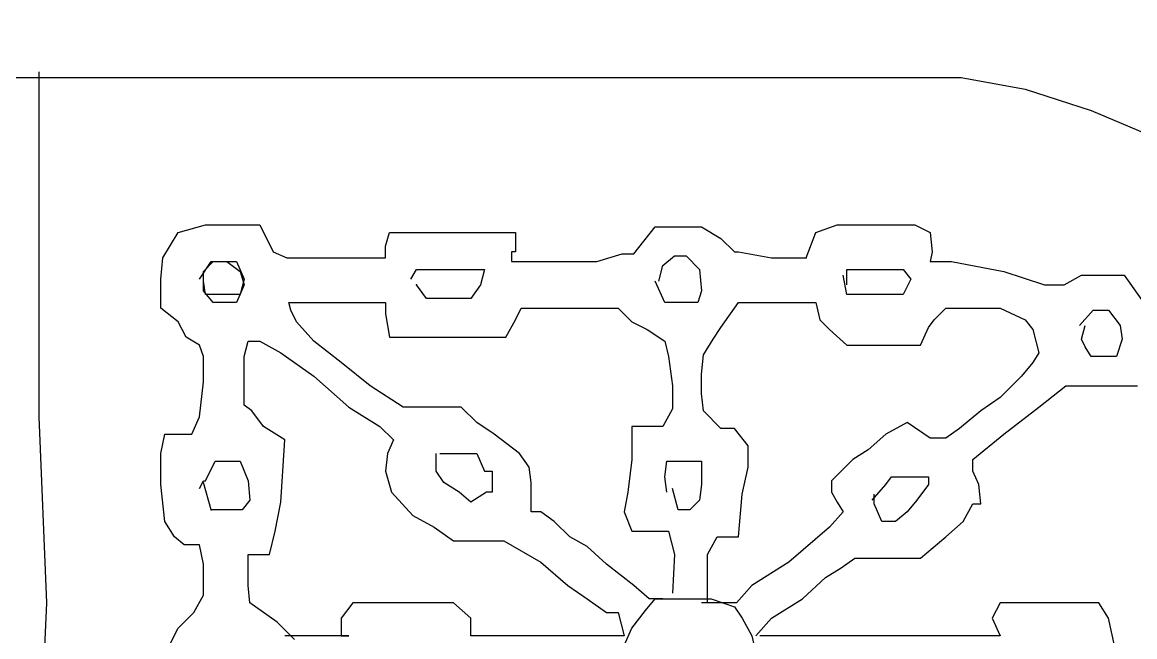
# Model space of a CAD drawing. Extents: x 730354 to 731930, y 4378581 to 4379608.
# Drawn here: x 730392.02 to 730397.76, y 4379445.25 to 4379448.42 of the extents above; entities that cross this region are included whole.
import ezdxf

# ---------------------------------------------------------------- set-up
doc = ezdxf.new("R2010")
doc.units = 0
doc.header["$MEASUREMENT"] = 0
doc.layers.get('0').update_dxf_attribs({"linetype": 'CONTINUOUS'})

msp = doc.modelspace()

# ---------------------------------------------------------------- linework, layer by layer
at = {"color": 7, "linetype": 'CONTINUOUS'}
for p, q in [((730392.1, 4379448.17), (730392.1, 4379447.97)), ((730392.1, 4379448.17), (730392.1, 4379447.97)), ((730391.92, 4379448.14), (730392.12, 4379448.14)), ((730391.92, 4379448.14), (730392.12, 4379448.14)), ((730392.12, 4379448.14), (730392.85, 4379448.14)), ((730392.12, 4379448.14), (730392.85, 4379448.14)), ((730392.85, 4379448.14), (730393.26, 4379448.14)), ((730392.85, 4379448.14), (730393.26, 4379448.14)), ((730393.26, 4379448.14), (730393.82, 4379448.14)), ((730393.26, 4379448.14), (730393.82, 4379448.14)), ((730393.82, 4379448.14), (730394.14, 4379448.14)), ((730393.82, 4379448.14), (730394.14, 4379448.14)), ((730394.14, 4379448.14), (730394.64, 4379448.14)), ((730394.14, 4379448.14), (730394.64, 4379448.14)), ((730394.64, 4379448.14), (730395.2, 4379448.14)), ((730394.64, 4379448.14), (730395.2, 4379448.14)), ((730395.2, 4379448.14), (730395.68, 4379448.14)), ((730395.2, 4379448.14), (730395.68, 4379448.14)), ((730395.68, 4379448.14), (730396.09, 4379448.14)), ((730395.68, 4379448.14), (730396.09, 4379448.14)), ((730396.09, 4379448.14), (730396.5, 4379448.14)), ((730396.09, 4379448.14), (730396.5, 4379448.14)), ((730396.5, 4379448.14), (730396.86, 4379448.14)), ((730396.5, 4379448.14), (730396.86, 4379448.14)), ((730396.86, 4379448.14), (730397.19, 4379448.08)), ((730396.86, 4379448.14), (730397.19, 4379448.08)), ((730397.19, 4379448.08), (730397.53, 4379447.97)), ((730397.19, 4379448.08), (730397.53, 4379447.97)), ((730392.1, 4379447.97), (730392.1, 4379447.32)), ((730392.1, 4379447.97), (730392.1, 4379447.32)), ((730397.53, 4379447.97), (730397.93, 4379447.8)), ((730397.53, 4379447.97), (730397.93, 4379447.8)), ((730392.82, 4379447.34), (730392.96, 4379447.38)), ((730392.82, 4379447.34), (730392.96, 4379447.38)), ((730392.96, 4379447.38), (730393.09, 4379447.38)), ((730392.96, 4379447.38), (730393.09, 4379447.38)), ((730393.09, 4379447.38), (730393.24, 4379447.38)), ((730393.09, 4379447.38), (730393.24, 4379447.38)), ((730393.24, 4379447.38), (730393.31, 4379447.24)), ((730393.24, 4379447.38), (730393.31, 4379447.24)), ((730395.17, 4379447.23), (730395.28, 4379447.37)), ((730395.17, 4379447.23), (730395.28, 4379447.37)), ((730395.28, 4379447.37), (730395.4, 4379447.37)), ((730395.28, 4379447.37), (730395.4, 4379447.37)), ((730395.4, 4379447.37), (730395.52, 4379447.37)), ((730395.4, 4379447.37), (730395.52, 4379447.37)), ((730395.52, 4379447.37), (730395.62, 4379447.31)), ((730395.52, 4379447.37), (730395.62, 4379447.31)), ((730396.11, 4379447.34), (730396.22, 4379447.38)), ((730396.11, 4379447.34), (730396.22, 4379447.38)), ((730396.22, 4379447.38), (730396.35, 4379447.38)), ((730396.22, 4379447.38), (730396.35, 4379447.38)), ((730396.35, 4379447.38), (730396.5, 4379447.38)), ((730396.35, 4379447.38), (730396.5, 4379447.38)), ((730396.5, 4379447.38), (730396.62, 4379447.38)), ((730396.5, 4379447.38), (730396.62, 4379447.38)), ((730396.62, 4379447.38), (730396.7, 4379447.34)), ((730396.62, 4379447.38), (730396.7, 4379447.34)), ((730392.1, 4379447.32), (730392.1, 4379446.39)), ((730392.1, 4379447.32), (730392.1, 4379446.39)), ((730392.74, 4379447.21), (730392.82, 4379447.34)), ((730392.74, 4379447.21), (730392.82, 4379447.34)), ((730393.89, 4379447.27), (730393.91, 4379447.34)), ((730393.89, 4379447.27), (730393.91, 4379447.34)), ((730393.91, 4379447.34), (730393.98, 4379447.34)), ((730393.91, 4379447.34), (730393.98, 4379447.34)), ((730393.98, 4379447.34), (730394.14, 4379447.34)), ((730393.98, 4379447.34), (730394.14, 4379447.34)), ((730394.14, 4379447.34), (730394.27, 4379447.34)), ((730394.14, 4379447.34), (730394.27, 4379447.34)), ((730394.27, 4379447.34), (730394.4, 4379447.34)), ((730394.27, 4379447.34), (730394.4, 4379447.34)), ((730394.4, 4379447.34), (730394.5, 4379447.34)), ((730394.4, 4379447.34), (730394.5, 4379447.34)), ((730394.5, 4379447.34), (730394.56, 4379447.34)), ((730394.5, 4379447.34), (730394.56, 4379447.34)), ((730394.56, 4379447.34), (730394.56, 4379447.24)), ((730394.56, 4379447.34), (730394.56, 4379447.24)), ((730395.62, 4379447.31), (730395.69, 4379447.24)), ((730395.62, 4379447.31), (730395.69, 4379447.24)), ((730396.06, 4379447.21), (730396.11, 4379447.34)), ((730396.06, 4379447.21), (730396.11, 4379447.34)), ((730396.7, 4379447.34), (730396.71, 4379447.24)), ((730396.7, 4379447.34), (730396.71, 4379447.24)), ((730393.31, 4379447.24), (730393.38, 4379447.21)), ((730393.31, 4379447.24), (730393.38, 4379447.21)), ((730393.89, 4379447.21), (730393.89, 4379447.27)), ((730393.89, 4379447.21), (730393.89, 4379447.27)), ((730394.56, 4379447.24), (730394.54, 4379447.24)), ((730394.54, 4379447.24), (730394.54, 4379447.19)), ((730394.56, 4379447.24), (730394.54, 4379447.24)), ((730394.54, 4379447.24), (730394.54, 4379447.19)), ((730394.98, 4379447.19), (730395.11, 4379447.23)), ((730394.98, 4379447.19), (730395.11, 4379447.23)), ((730395.11, 4379447.23), (730395.17, 4379447.23)), ((730395.11, 4379447.23), (730395.17, 4379447.23)), ((730395.69, 4379447.24), (730395.71, 4379447.24)), ((730395.69, 4379447.24), (730395.71, 4379447.24)), ((730395.71, 4379447.24), (730395.88, 4379447.21)), ((730395.71, 4379447.24), (730395.88, 4379447.21)), ((730396.71, 4379447.24), (730396.7, 4379447.19)), ((730396.71, 4379447.24), (730396.7, 4379447.19)), ((730392.73, 4379447.1), (730392.74, 4379447.21)), ((730392.73, 4379447.1), (730392.74, 4379447.21)), ((730392.93, 4379447.1), (730392.99, 4379447.19)), ((730392.93, 4379447.1), (730392.99, 4379447.19)), ((730392.95, 4379447.14), (730393, 4379447.19)), ((730392.95, 4379447.14), (730393, 4379447.19)), ((730392.99, 4379447.19), (730393.04, 4379447.19)), ((730392.99, 4379447.19), (730393.04, 4379447.19)), ((730393, 4379447.19), (730393.07, 4379447.19)), ((730393, 4379447.19), (730393.07, 4379447.19)), ((730393.04, 4379447.19), (730393.12, 4379447.19)), ((730393.04, 4379447.19), (730393.12, 4379447.19)), ((730393.07, 4379447.19), (730393.14, 4379447.14)), ((730393.07, 4379447.19), (730393.14, 4379447.14)), ((730393.12, 4379447.19), (730393.16, 4379447.1)), ((730393.12, 4379447.19), (730393.16, 4379447.1)), ((730393.38, 4379447.21), (730393.5, 4379447.21)), ((730393.38, 4379447.21), (730393.5, 4379447.21)), ((730393.5, 4379447.21), (730393.64, 4379447.21)), ((730393.5, 4379447.21), (730393.64, 4379447.21)), ((730393.64, 4379447.21), (730393.8, 4379447.21)), ((730393.64, 4379447.21), (730393.8, 4379447.21)), ((730393.8, 4379447.21), (730393.89, 4379447.21)), ((730393.8, 4379447.21), (730393.89, 4379447.21)), ((730394.54, 4379447.19), (730394.69, 4379447.19)), ((730394.54, 4379447.19), (730394.69, 4379447.19)), ((730394.69, 4379447.19), (730394.87, 4379447.19)), ((730394.69, 4379447.19), (730394.87, 4379447.19)), ((730394.87, 4379447.19), (730394.98, 4379447.19)), ((730394.87, 4379447.19), (730394.98, 4379447.19)), ((730395.3, 4379447.09), (730395.32, 4379447.17)), ((730395.3, 4379447.09), (730395.32, 4379447.17)), ((730395.32, 4379447.17), (730395.38, 4379447.22)), ((730395.32, 4379447.17), (730395.38, 4379447.22)), ((730395.38, 4379447.22), (730395.44, 4379447.22)), ((730395.38, 4379447.22), (730395.44, 4379447.22)), ((730395.44, 4379447.22), (730395.51, 4379447.15)), ((730395.44, 4379447.22), (730395.51, 4379447.15)), ((730395.88, 4379447.21), (730395.98, 4379447.21)), ((730395.88, 4379447.21), (730395.98, 4379447.21)), ((730395.98, 4379447.21), (730396.06, 4379447.21)), ((730395.98, 4379447.21), (730396.06, 4379447.21)), ((730396.7, 4379447.19), (730396.81, 4379447.19)), ((730396.7, 4379447.19), (730396.81, 4379447.19)), ((730396.81, 4379447.19), (730397.08, 4379447.14)), ((730396.81, 4379447.19), (730397.08, 4379447.14)), ((730392.95, 4379447.04), (730392.95, 4379447.14)), ((730392.95, 4379447.09), (730392.95, 4379447.14)), ((730392.95, 4379447.04), (730392.95, 4379447.14)), ((730392.95, 4379447.09), (730392.95, 4379447.14)), ((730393.14, 4379447.14), (730393.16, 4379447.07)), ((730393.14, 4379447.14), (730393.16, 4379447.07)), ((730394.02, 4379447.1), (730394.05, 4379447.15)), ((730394.02, 4379447.1), (730394.05, 4379447.15)), ((730394.05, 4379447.15), (730394.11, 4379447.15)), ((730394.05, 4379447.15), (730394.11, 4379447.15)), ((730394.11, 4379447.15), (730394.21, 4379447.15)), ((730394.11, 4379447.15), (730394.21, 4379447.15)), ((730394.21, 4379447.15), (730394.34, 4379447.15)), ((730394.21, 4379447.15), (730394.34, 4379447.15)), ((730394.34, 4379447.15), (730394.4, 4379447.15)), ((730394.34, 4379447.15), (730394.4, 4379447.15)), ((730394.4, 4379447.15), (730394.38, 4379447.07)), ((730394.4, 4379447.15), (730394.38, 4379447.07)), ((730395.51, 4379447.15), (730395.52, 4379447.04)), ((730395.51, 4379447.15), (730395.52, 4379447.04)), ((730396.27, 4379447.02), (730396.25, 4379447.12)), ((730396.27, 4379447.02), (730396.25, 4379447.12)), ((730396.27, 4379447.07), (730396.27, 4379447.15)), ((730396.27, 4379447.15), (730396.3, 4379447.15)), ((730396.27, 4379447.07), (730396.27, 4379447.15)), ((730396.27, 4379447.15), (730396.3, 4379447.15)), ((730396.3, 4379447.15), (730396.41, 4379447.15)), ((730396.3, 4379447.15), (730396.41, 4379447.15)), ((730396.41, 4379447.15), (730396.5, 4379447.15)), ((730396.41, 4379447.15), (730396.5, 4379447.15)), ((730396.5, 4379447.15), (730396.56, 4379447.15)), ((730396.5, 4379447.15), (730396.56, 4379447.15)), ((730396.56, 4379447.15), (730396.6, 4379447.1)), ((730396.56, 4379447.15), (730396.6, 4379447.1)), ((730397.08, 4379447.14), (730397.29, 4379447.07)), ((730397.08, 4379447.14), (730397.29, 4379447.07)), ((730397.39, 4379447.07), (730397.48, 4379447.12)), ((730397.39, 4379447.07), (730397.48, 4379447.12)), ((730397.48, 4379447.12), (730397.59, 4379447.12)), ((730397.48, 4379447.12), (730397.59, 4379447.12)), ((730397.59, 4379447.12), (730397.7, 4379447.12)), ((730397.59, 4379447.12), (730397.7, 4379447.12)), ((730397.7, 4379447.12), (730397.82, 4379446.95)), ((730397.7, 4379447.12), (730397.82, 4379446.95)), ((730392.73, 4379446.95), (730392.73, 4379447.1)), ((730392.73, 4379446.95), (730392.73, 4379447.1)), ((730392.96, 4379447.02), (730392.95, 4379447.09)), ((730392.96, 4379447.02), (730392.95, 4379447.09)), ((730393.16, 4379447.07), (730393.12, 4379446.98)), ((730393.16, 4379447.07), (730393.12, 4379446.98)), ((730393.16, 4379447.1), (730393.14, 4379447.02)), ((730393.16, 4379447.1), (730393.14, 4379447.02)), ((730394.1, 4379447), (730394.05, 4379447.07)), ((730394.1, 4379447), (730394.05, 4379447.07)), ((730394.38, 4379447.07), (730394.33, 4379447)), ((730394.38, 4379447.07), (730394.33, 4379447)), ((730395.33, 4379446.98), (730395.28, 4379447.09)), ((730395.33, 4379446.98), (730395.28, 4379447.09)), ((730396.6, 4379447.1), (730396.56, 4379447.02)), ((730396.6, 4379447.1), (730396.56, 4379447.02)), ((730397.29, 4379447.07), (730397.39, 4379447.07)), ((730397.29, 4379447.07), (730397.39, 4379447.07)), ((730393, 4379446.98), (730392.95, 4379447.04)), ((730393, 4379446.98), (730392.95, 4379447.04)), ((730393, 4379447.02), (730392.96, 4379447.02)), ((730393, 4379447.02), (730392.96, 4379447.02)), ((730393.04, 4379447.02), (730393, 4379447.02)), ((730393.04, 4379447.02), (730393, 4379447.02)), ((730393.1, 4379447.02), (730393.04, 4379447.02)), ((730393.1, 4379447.02), (730393.04, 4379447.02)), ((730393.14, 4379447.02), (730393.1, 4379447.02)), ((730393.14, 4379447.02), (730393.1, 4379447.02)), ((730394.13, 4379447), (730394.1, 4379447)), ((730394.13, 4379447), (730394.1, 4379447)), ((730394.23, 4379447), (730394.13, 4379447)), ((730394.23, 4379447), (730394.13, 4379447)), ((730394.33, 4379447), (730394.23, 4379447)), ((730394.33, 4379447), (730394.23, 4379447)), ((730395.52, 4379447.04), (730395.5, 4379446.98)), ((730395.52, 4379447.04), (730395.5, 4379446.98)), ((730396.34, 4379447.02), (730396.27, 4379447.02)), ((730396.34, 4379447.02), (730396.27, 4379447.02)), ((730396.47, 4379447.02), (730396.34, 4379447.02)), ((730396.47, 4379447.02), (730396.34, 4379447.02)), ((730396.56, 4379447.02), (730396.47, 4379447.02)), ((730396.56, 4379447.02), (730396.47, 4379447.02)), ((730392.82, 4379446.88), (730392.73, 4379446.95)), ((730392.82, 4379446.88), (730392.73, 4379446.95)), ((730393.05, 4379446.98), (730393, 4379446.98)), ((730393.05, 4379446.98), (730393, 4379446.98)), ((730393.12, 4379446.98), (730393.05, 4379446.98)), ((730393.12, 4379446.98), (730393.05, 4379446.98)), ((730393.4, 4379446.94), (730393.39, 4379446.98)), ((730393.39, 4379446.98), (730393.54, 4379446.98)), ((730393.4, 4379446.94), (730393.39, 4379446.98)), ((730393.39, 4379446.98), (730393.54, 4379446.98)), ((730393.43, 4379446.88), (730393.4, 4379446.94)), ((730393.43, 4379446.88), (730393.4, 4379446.94)), ((730393.54, 4379446.98), (730393.72, 4379446.98)), ((730393.54, 4379446.98), (730393.72, 4379446.98)), ((730393.72, 4379446.98), (730393.84, 4379446.98)), ((730393.72, 4379446.98), (730393.84, 4379446.98)), ((730393.84, 4379446.98), (730393.89, 4379446.98)), ((730393.84, 4379446.98), (730393.89, 4379446.98)), ((730393.89, 4379446.98), (730393.89, 4379446.92)), ((730393.89, 4379446.98), (730393.89, 4379446.92)), ((730394.56, 4379446.89), (730394.59, 4379446.95)), ((730394.56, 4379446.89), (730394.59, 4379446.95)), ((730394.59, 4379446.95), (730394.72, 4379446.95)), ((730394.59, 4379446.95), (730394.72, 4379446.95)), ((730394.72, 4379446.95), (730394.88, 4379446.95)), ((730394.72, 4379446.95), (730394.88, 4379446.95)), ((730394.88, 4379446.95), (730395, 4379446.95)), ((730394.88, 4379446.95), (730395, 4379446.95)), ((730395, 4379446.95), (730395.09, 4379446.95)), ((730395, 4379446.95), (730395.09, 4379446.95)), ((730395.09, 4379446.95), (730395.16, 4379446.88)), ((730395.09, 4379446.95), (730395.16, 4379446.88)), ((730395.35, 4379446.98), (730395.33, 4379446.98)), ((730395.35, 4379446.98), (730395.33, 4379446.98)), ((730395.43, 4379446.98), (730395.35, 4379446.98)), ((730395.43, 4379446.98), (730395.35, 4379446.98)), ((730395.5, 4379446.98), (730395.43, 4379446.98)), ((730395.5, 4379446.98), (730395.43, 4379446.98)), ((730395.62, 4379446.85), (730395.71, 4379446.98)), ((730395.62, 4379446.85), (730395.71, 4379446.98)), ((730395.71, 4379446.98), (730395.79, 4379446.98)), ((730395.71, 4379446.98), (730395.79, 4379446.98)), ((730395.79, 4379446.98), (730395.93, 4379446.98)), ((730395.79, 4379446.98), (730395.93, 4379446.98)), ((730395.93, 4379446.98), (730396.01, 4379446.98)), ((730395.93, 4379446.98), (730396.01, 4379446.98)), ((730396.01, 4379446.98), (730396.08, 4379446.98)), ((730396.01, 4379446.98), (730396.08, 4379446.98)), ((730396.08, 4379446.98), (730396.11, 4379446.98)), ((730396.08, 4379446.98), (730396.11, 4379446.98)), ((730396.11, 4379446.98), (730396.13, 4379446.89)), ((730396.11, 4379446.98), (730396.13, 4379446.89)), ((730396.72, 4379446.89), (730396.78, 4379446.95)), ((730396.72, 4379446.89), (730396.78, 4379446.95)), ((730396.78, 4379446.95), (730396.9, 4379446.95)), ((730396.78, 4379446.95), (730396.9, 4379446.95)), ((730396.9, 4379446.95), (730397.06, 4379446.95)), ((730396.9, 4379446.95), (730397.06, 4379446.95)), ((730397.06, 4379446.95), (730397.19, 4379446.89)), ((730397.06, 4379446.95), (730397.19, 4379446.89)), ((730397.47, 4379446.86), (730397.54, 4379446.94)), ((730397.47, 4379446.86), (730397.54, 4379446.94)), ((730397.54, 4379446.94), (730397.62, 4379446.94)), ((730397.54, 4379446.94), (730397.62, 4379446.94)), ((730397.62, 4379446.94), (730397.68, 4379446.86)), ((730397.62, 4379446.94), (730397.68, 4379446.86)), ((730393.89, 4379446.92), (730393.91, 4379446.8)), ((730393.89, 4379446.92), (730393.91, 4379446.8)), ((730394.51, 4379446.8), (730394.56, 4379446.89)), ((730394.51, 4379446.8), (730394.56, 4379446.89)), ((730396.13, 4379446.89), (730396.18, 4379446.84)), ((730396.13, 4379446.89), (730396.18, 4379446.84)), ((730396.69, 4379446.85), (730396.72, 4379446.89)), ((730396.69, 4379446.85), (730396.72, 4379446.89)), ((730397.19, 4379446.89), (730397.23, 4379446.84)), ((730397.19, 4379446.89), (730397.23, 4379446.84)), ((730392.86, 4379446.8), (730392.82, 4379446.88)), ((730392.86, 4379446.8), (730392.82, 4379446.88)), ((730393.52, 4379446.78), (730393.43, 4379446.88)), ((730393.52, 4379446.78), (730393.43, 4379446.88)), ((730395.16, 4379446.88), (730395.24, 4379446.84)), ((730395.16, 4379446.88), (730395.24, 4379446.84)), ((730395.24, 4379446.84), (730395.33, 4379446.78)), ((730395.24, 4379446.84), (730395.33, 4379446.78)), ((730395.58, 4379446.79), (730395.62, 4379446.85)), ((730395.58, 4379446.79), (730395.62, 4379446.85)), ((730396.18, 4379446.84), (730396.27, 4379446.76)), ((730396.18, 4379446.84), (730396.27, 4379446.76)), ((730396.65, 4379446.76), (730396.69, 4379446.85)), ((730396.65, 4379446.76), (730396.69, 4379446.85)), ((730397.23, 4379446.84), (730397.26, 4379446.72)), ((730397.23, 4379446.84), (730397.26, 4379446.72)), ((730397.48, 4379446.79), (730397.5, 4379446.86)), ((730397.48, 4379446.79), (730397.5, 4379446.86)), ((730397.68, 4379446.86), (730397.69, 4379446.79)), ((730397.68, 4379446.86), (730397.69, 4379446.79)), ((730392.93, 4379446.76), (730392.86, 4379446.8)), ((730392.93, 4379446.76), (730392.86, 4379446.8)), ((730393.16, 4379446.7), (730393.18, 4379446.78)), ((730393.16, 4379446.7), (730393.18, 4379446.78)), ((730393.18, 4379446.78), (730393.24, 4379446.78)), ((730393.18, 4379446.78), (730393.24, 4379446.78)), ((730393.24, 4379446.78), (730393.35, 4379446.72)), ((730393.24, 4379446.78), (730393.35, 4379446.72)), ((730393.66, 4379446.67), (730393.52, 4379446.78)), ((730393.66, 4379446.67), (730393.52, 4379446.78)), ((730393.91, 4379446.8), (730394, 4379446.8)), ((730393.91, 4379446.8), (730394, 4379446.8)), ((730394, 4379446.8), (730394.21, 4379446.8)), ((730394, 4379446.8), (730394.21, 4379446.8)), ((730394.21, 4379446.8), (730394.31, 4379446.8)), ((730394.21, 4379446.8), (730394.31, 4379446.8)), ((730394.31, 4379446.8), (730394.44, 4379446.8)), ((730394.31, 4379446.8), (730394.44, 4379446.8)), ((730394.44, 4379446.8), (730394.51, 4379446.8)), ((730394.44, 4379446.8), (730394.51, 4379446.8)), ((730395.33, 4379446.78), (730395.35, 4379446.7)), ((730395.33, 4379446.78), (730395.35, 4379446.7)), ((730395.53, 4379446.71), (730395.58, 4379446.79)), ((730395.53, 4379446.71), (730395.58, 4379446.79)), ((730397.5, 4379446.75), (730397.48, 4379446.79)), ((730397.5, 4379446.75), (730397.48, 4379446.79)), ((730397.69, 4379446.79), (730397.66, 4379446.7)), ((730397.69, 4379446.79), (730397.66, 4379446.7)), ((730392.95, 4379446.7), (730392.93, 4379446.76)), ((730392.95, 4379446.7), (730392.93, 4379446.76)), ((730393.35, 4379446.72), (730393.52, 4379446.6)), ((730393.35, 4379446.72), (730393.52, 4379446.6)), ((730395.52, 4379446.61), (730395.53, 4379446.71)), ((730395.52, 4379446.61), (730395.53, 4379446.71)), ((730396.27, 4379446.76), (730396.37, 4379446.76)), ((730396.27, 4379446.76), (730396.37, 4379446.76)), ((730396.37, 4379446.76), (730396.45, 4379446.76)), ((730396.37, 4379446.76), (730396.45, 4379446.76)), ((730396.45, 4379446.76), (730396.55, 4379446.76)), ((730396.45, 4379446.76), (730396.55, 4379446.76)), ((730396.55, 4379446.76), (730396.65, 4379446.76)), ((730396.55, 4379446.76), (730396.65, 4379446.76)), ((730397.26, 4379446.72), (730397.23, 4379446.67)), ((730397.26, 4379446.72), (730397.23, 4379446.67)), ((730397.53, 4379446.7), (730397.5, 4379446.75)), ((730397.53, 4379446.7), (730397.5, 4379446.75)), ((730392.95, 4379446.57), (730392.95, 4379446.7)), ((730392.95, 4379446.57), (730392.95, 4379446.7)), ((730393.16, 4379446.57), (730393.16, 4379446.7)), ((730393.16, 4379446.57), (730393.16, 4379446.7)), ((730393.81, 4379446.55), (730393.66, 4379446.67)), ((730393.81, 4379446.55), (730393.66, 4379446.67)), ((730395.35, 4379446.7), (730395.37, 4379446.55)), ((730395.35, 4379446.7), (730395.37, 4379446.55)), ((730397.23, 4379446.67), (730397.17, 4379446.6)), ((730397.23, 4379446.67), (730397.17, 4379446.6)), ((730397.59, 4379446.7), (730397.53, 4379446.7)), ((730397.59, 4379446.7), (730397.53, 4379446.7)), ((730397.66, 4379446.7), (730397.59, 4379446.7)), ((730397.66, 4379446.7), (730397.59, 4379446.7)), ((730393.52, 4379446.6), (730393.7, 4379446.44)), ((730393.52, 4379446.6), (730393.7, 4379446.44)), ((730395.52, 4379446.51), (730395.52, 4379446.61)), ((730395.52, 4379446.51), (730395.52, 4379446.61)), ((730397.17, 4379446.6), (730397.06, 4379446.49)), ((730397.17, 4379446.6), (730397.06, 4379446.49)), ((730392.93, 4379446.39), (730392.95, 4379446.57)), ((730392.93, 4379446.39), (730392.95, 4379446.57)), ((730393.16, 4379446.45), (730393.16, 4379446.57)), ((730393.16, 4379446.45), (730393.16, 4379446.57)), ((730393.98, 4379446.44), (730393.81, 4379446.55)), ((730393.98, 4379446.44), (730393.81, 4379446.55)), ((730395.37, 4379446.55), (730395.37, 4379446.43)), ((730395.37, 4379446.55), (730395.37, 4379446.43)), ((730397.26, 4379446.44), (730397.4, 4379446.55)), ((730397.26, 4379446.44), (730397.4, 4379446.55)), ((730397.4, 4379446.55), (730397.5, 4379446.55)), ((730397.4, 4379446.55), (730397.5, 4379446.55)), ((730397.5, 4379446.55), (730397.59, 4379446.55)), ((730397.5, 4379446.55), (730397.59, 4379446.55)), ((730397.59, 4379446.55), (730397.68, 4379446.55)), ((730397.59, 4379446.55), (730397.68, 4379446.55)), ((730397.68, 4379446.55), (730397.77, 4379446.55)), ((730397.68, 4379446.55), (730397.77, 4379446.55)), ((730395.53, 4379446.42), (730395.52, 4379446.51)), ((730395.53, 4379446.42), (730395.52, 4379446.51)), ((730397.06, 4379446.49), (730396.96, 4379446.42)), ((730397.06, 4379446.49), (730396.96, 4379446.42)), ((730393.2, 4379446.42), (730393.16, 4379446.45)), ((730393.2, 4379446.42), (730393.16, 4379446.45)), ((730393.7, 4379446.44), (730393.86, 4379446.34)), ((730393.7, 4379446.44), (730393.86, 4379446.34)), ((730394.05, 4379446.44), (730393.98, 4379446.44)), ((730394.05, 4379446.44), (730393.98, 4379446.44)), ((730394.11, 4379446.44), (730394.05, 4379446.44)), ((730394.11, 4379446.44), (730394.05, 4379446.44)), ((730394.2, 4379446.44), (730394.11, 4379446.44)), ((730394.2, 4379446.44), (730394.11, 4379446.44)), ((730394.28, 4379446.44), (730394.2, 4379446.44)), ((730394.28, 4379446.44), (730394.2, 4379446.44)), ((730394.36, 4379446.36), (730394.28, 4379446.44)), ((730394.36, 4379446.36), (730394.28, 4379446.44)), ((730395.37, 4379446.43), (730395.32, 4379446.34)), ((730395.37, 4379446.43), (730395.32, 4379446.34)), ((730397.08, 4379446.3), (730397.26, 4379446.44)), ((730397.08, 4379446.3), (730397.26, 4379446.44)), ((730392.1, 4379446.39), (730392.14, 4379445.43)), ((730392.1, 4379446.39), (730392.14, 4379445.43)), ((730392.89, 4379446.3), (730392.93, 4379446.39)), ((730392.89, 4379446.3), (730392.93, 4379446.39)), ((730393.26, 4379446.34), (730393.2, 4379446.42)), ((730393.26, 4379446.34), (730393.2, 4379446.42)), ((730395.62, 4379446.33), (730395.53, 4379446.42)), ((730395.62, 4379446.33), (730395.53, 4379446.42)), ((730396.96, 4379446.42), (730396.85, 4379446.33)), ((730396.96, 4379446.42), (730396.85, 4379446.33)), ((730393.37, 4379446.27), (730393.26, 4379446.34)), ((730393.37, 4379446.27), (730393.26, 4379446.34)), ((730393.86, 4379446.34), (730393.93, 4379446.27)), ((730393.86, 4379446.34), (730393.93, 4379446.27)), ((730394.45, 4379446.3), (730394.36, 4379446.36)), ((730394.45, 4379446.3), (730394.36, 4379446.36)), ((730395.24, 4379446.34), (730395.16, 4379446.34)), ((730395.16, 4379446.34), (730395.16, 4379446.17)), ((730395.24, 4379446.34), (730395.16, 4379446.34)), ((730395.16, 4379446.34), (730395.16, 4379446.17)), ((730395.32, 4379446.34), (730395.24, 4379446.34)), ((730395.32, 4379446.34), (730395.24, 4379446.34)), ((730395.69, 4379446.33), (730395.62, 4379446.33)), ((730395.69, 4379446.33), (730395.62, 4379446.33)), ((730395.76, 4379446.24), (730395.69, 4379446.33)), ((730395.76, 4379446.24), (730395.69, 4379446.33)), ((730396.58, 4379446.36), (730396.47, 4379446.3)), ((730396.58, 4379446.36), (730396.47, 4379446.3)), ((730396.7, 4379446.28), (730396.58, 4379446.36)), ((730396.7, 4379446.28), (730396.58, 4379446.36)), ((730396.85, 4379446.33), (730396.78, 4379446.28)), ((730396.85, 4379446.33), (730396.78, 4379446.28)), ((730392.73, 4379446.2), (730392.75, 4379446.3)), ((730392.73, 4379446.2), (730392.75, 4379446.3)), ((730392.75, 4379446.3), (730392.82, 4379446.3)), ((730392.75, 4379446.3), (730392.82, 4379446.3)), ((730392.82, 4379446.3), (730392.89, 4379446.3)), ((730392.82, 4379446.3), (730392.89, 4379446.3)), ((730393.36, 4379446.11), (730393.37, 4379446.27)), ((730393.36, 4379446.11), (730393.37, 4379446.27)), ((730393.93, 4379446.27), (730393.9, 4379446.2)), ((730393.93, 4379446.27), (730393.9, 4379446.2)), ((730394.58, 4379446.2), (730394.45, 4379446.3)), ((730394.58, 4379446.2), (730394.45, 4379446.3)), ((730396.47, 4379446.3), (730396.38, 4379446.22)), ((730396.47, 4379446.3), (730396.38, 4379446.22)), ((730396.78, 4379446.28), (730396.7, 4379446.28)), ((730396.78, 4379446.28), (730396.7, 4379446.28)), ((730396.92, 4379446.17), (730397.08, 4379446.3)), ((730396.92, 4379446.17), (730397.08, 4379446.3)), ((730392.73, 4379446.04), (730392.73, 4379446.2)), ((730392.73, 4379446.04), (730392.73, 4379446.2)), ((730393.9, 4379446.2), (730393.89, 4379446.11)), ((730393.9, 4379446.2), (730393.89, 4379446.11)), ((730394.15, 4379446.11), (730394.15, 4379446.2)), ((730394.15, 4379446.11), (730394.15, 4379446.2)), ((730394.17, 4379446.2), (730394.19, 4379446.2)), ((730394.17, 4379446.2), (730394.19, 4379446.2)), ((730394.19, 4379446.2), (730394.25, 4379446.2)), ((730394.19, 4379446.2), (730394.25, 4379446.2)), ((730394.25, 4379446.2), (730394.36, 4379446.2)), ((730394.25, 4379446.2), (730394.36, 4379446.2)), ((730394.36, 4379446.2), (730394.4, 4379446.11)), ((730394.36, 4379446.2), (730394.4, 4379446.11)), ((730394.63, 4379446.13), (730394.58, 4379446.2)), ((730394.63, 4379446.13), (730394.58, 4379446.2)), ((730395.76, 4379446.13), (730395.76, 4379446.24)), ((730395.76, 4379446.13), (730395.76, 4379446.24)), ((730396.38, 4379446.22), (730396.3, 4379446.17)), ((730396.38, 4379446.22), (730396.3, 4379446.17)), ((730392.96, 4379446.06), (730393.01, 4379446.16)), ((730392.96, 4379446.06), (730393.01, 4379446.16)), ((730393.01, 4379446.16), (730393.1, 4379446.16)), ((730393.01, 4379446.16), (730393.1, 4379446.16)), ((730393.1, 4379446.16), (730393.14, 4379446.16)), ((730393.1, 4379446.16), (730393.14, 4379446.16)), ((730393.14, 4379446.16), (730393.18, 4379446.06)), ((730393.14, 4379446.16), (730393.18, 4379446.06)), ((730395.16, 4379446.17), (730395.14, 4379446)), ((730395.16, 4379446.17), (730395.14, 4379446)), ((730395.33, 4379446.08), (730395.34, 4379446.16)), ((730395.33, 4379446.08), (730395.34, 4379446.16)), ((730395.34, 4379446.16), (730395.38, 4379446.16)), ((730395.34, 4379446.16), (730395.38, 4379446.16)), ((730395.38, 4379446.16), (730395.43, 4379446.16)), ((730395.38, 4379446.16), (730395.43, 4379446.16)), ((730395.43, 4379446.16), (730395.49, 4379446.16)), ((730395.43, 4379446.16), (730395.49, 4379446.16)), ((730395.49, 4379446.16), (730395.52, 4379446.16)), ((730395.49, 4379446.16), (730395.52, 4379446.16)), ((730395.52, 4379446.16), (730395.52, 4379446.04)), ((730395.52, 4379446.16), (730395.52, 4379446.04)), ((730396.3, 4379446.17), (730396.24, 4379446.11)), ((730396.3, 4379446.17), (730396.24, 4379446.11)), ((730396.92, 4379446.11), (730396.92, 4379446.17)), ((730396.92, 4379446.11), (730396.92, 4379446.17)), ((730393.35, 4379445.95), (730393.36, 4379446.11)), ((730393.35, 4379445.95), (730393.36, 4379446.11)), ((730393.89, 4379446.11), (730393.92, 4379446)), ((730393.89, 4379446.11), (730393.92, 4379446)), ((730394.19, 4379446.05), (730394.15, 4379446.11)), ((730394.19, 4379446.05), (730394.15, 4379446.11)), ((730394.4, 4379446.11), (730394.44, 4379446.11)), ((730394.4, 4379446.11), (730394.44, 4379446.11)), ((730394.44, 4379446.11), (730394.44, 4379446)), ((730394.44, 4379446.11), (730394.44, 4379446)), ((730394.64, 4379446.05), (730394.63, 4379446.13)), ((730394.64, 4379446.05), (730394.63, 4379446.13)), ((730395.34, 4379446), (730395.33, 4379446.08)), ((730395.34, 4379446), (730395.33, 4379446.08)), ((730395.73, 4379445.99), (730395.76, 4379446.13)), ((730395.73, 4379445.99), (730395.76, 4379446.13)), ((730396.24, 4379446.11), (730396.19, 4379446.06)), ((730396.24, 4379446.11), (730396.19, 4379446.06)), ((730396.47, 4379446.04), (730396.5, 4379446.08)), ((730396.47, 4379446.04), (730396.5, 4379446.08)), ((730396.5, 4379446.08), (730396.58, 4379446.08)), ((730396.5, 4379446.08), (730396.58, 4379446.08)), ((730396.58, 4379446.08), (730396.61, 4379446.08)), ((730396.58, 4379446.08), (730396.61, 4379446.08)), ((730396.61, 4379446.08), (730396.69, 4379446.08)), ((730396.61, 4379446.08), (730396.69, 4379446.08)), ((730396.69, 4379446.08), (730396.69, 4379446.04)), ((730396.69, 4379446.08), (730396.69, 4379446.04)), ((730396.95, 4379446.04), (730396.92, 4379446.11)), ((730396.95, 4379446.04), (730396.92, 4379446.11)), ((730392.75, 4379445.85), (730392.73, 4379446.04)), ((730392.75, 4379445.85), (730392.73, 4379446.04)), ((730392.93, 4379446.02), (730392.95, 4379446.06)), ((730392.93, 4379446.02), (730392.95, 4379446.06)), ((730392.95, 4379446.06), (730392.96, 4379446.06)), ((730392.95, 4379446.06), (730392.96, 4379446.06)), ((730392.99, 4379445.91), (730392.95, 4379446.05)), ((730392.99, 4379445.91), (730392.95, 4379446.05)), ((730393.18, 4379446.06), (730393.19, 4379445.96)), ((730393.18, 4379446.06), (730393.19, 4379445.96)), ((730394.27, 4379446), (730394.19, 4379446.05)), ((730394.27, 4379446), (730394.19, 4379446.05)), ((730394.64, 4379445.9), (730394.64, 4379446.05)), ((730394.64, 4379445.9), (730394.64, 4379446.05)), ((730395.52, 4379446.04), (730395.51, 4379445.96)), ((730395.52, 4379446.04), (730395.51, 4379445.96)), ((730396.19, 4379446.06), (730396.19, 4379446)), ((730396.19, 4379446.06), (730396.19, 4379446)), ((730396.4, 4379445.96), (730396.47, 4379446.04)), ((730396.4, 4379445.96), (730396.47, 4379446.04)), ((730396.69, 4379446.04), (730396.63, 4379445.96)), ((730396.69, 4379446.04), (730396.63, 4379445.96)), ((730396.96, 4379445.94), (730396.95, 4379446.04)), ((730396.96, 4379445.94), (730396.95, 4379446.04)), ((730393.92, 4379446), (730394.03, 4379445.88)), ((730393.92, 4379446), (730394.03, 4379445.88)), ((730394.33, 4379445.95), (730394.27, 4379446)), ((730394.33, 4379445.95), (730394.27, 4379446)), ((730394.41, 4379446), (730394.33, 4379445.95)), ((730394.41, 4379446), (730394.33, 4379445.95)), ((730394.44, 4379446), (730394.41, 4379446)), ((730394.44, 4379446), (730394.41, 4379446)), ((730395.14, 4379446), (730395.12, 4379445.9)), ((730395.14, 4379446), (730395.12, 4379445.9)), ((730395.4, 4379445.91), (730395.37, 4379446.02)), ((730395.4, 4379445.91), (730395.37, 4379446.02)), ((730395.71, 4379445.77), (730395.73, 4379445.99)), ((730395.71, 4379445.77), (730395.73, 4379445.99)), ((730396.19, 4379446), (730396.22, 4379445.95)), ((730396.19, 4379446), (730396.22, 4379445.95)), ((730396.41, 4379445.94), (730396.41, 4379445.99)), ((730396.41, 4379445.94), (730396.41, 4379445.99)), ((730393.03, 4379445.91), (730392.99, 4379445.91)), ((730393.03, 4379445.91), (730392.99, 4379445.91)), ((730393.1, 4379445.91), (730393.03, 4379445.91)), ((730393.1, 4379445.91), (730393.03, 4379445.91)), ((730393.15, 4379445.91), (730393.1, 4379445.91)), ((730393.15, 4379445.91), (730393.1, 4379445.91)), ((730393.19, 4379445.96), (730393.15, 4379445.91)), ((730393.19, 4379445.96), (730393.15, 4379445.91)), ((730393.32, 4379445.8), (730393.35, 4379445.95)), ((730393.32, 4379445.8), (730393.35, 4379445.95)), ((730395.46, 4379445.91), (730395.4, 4379445.91)), ((730395.46, 4379445.91), (730395.4, 4379445.91)), ((730395.51, 4379445.96), (730395.46, 4379445.91)), ((730395.51, 4379445.96), (730395.46, 4379445.91)), ((730396.22, 4379445.95), (730396.25, 4379445.9)), ((730396.22, 4379445.95), (730396.25, 4379445.9)), ((730396.45, 4379445.85), (730396.41, 4379445.94)), ((730396.45, 4379445.85), (730396.41, 4379445.94)), ((730396.63, 4379445.96), (730396.58, 4379445.9)), ((730396.63, 4379445.96), (730396.58, 4379445.9)), ((730396.87, 4379445.85), (730396.92, 4379445.94)), ((730396.87, 4379445.85), (730396.92, 4379445.94)), ((730396.92, 4379445.94), (730396.96, 4379445.94)), ((730396.92, 4379445.94), (730396.96, 4379445.94)), ((730392.8, 4379445.77), (730392.75, 4379445.85)), ((730392.8, 4379445.77), (730392.75, 4379445.85)), ((730394.03, 4379445.88), (730394.14, 4379445.82)), ((730394.03, 4379445.88), (730394.14, 4379445.82)), ((730394.69, 4379445.9), (730394.64, 4379445.9)), ((730394.69, 4379445.9), (730394.64, 4379445.9)), ((730394.76, 4379445.85), (730394.69, 4379445.9)), ((730394.76, 4379445.85), (730394.69, 4379445.9)), ((730394.84, 4379445.77), (730394.76, 4379445.85)), ((730394.84, 4379445.77), (730394.76, 4379445.85)), ((730395.12, 4379445.9), (730395.16, 4379445.8)), ((730395.12, 4379445.9), (730395.16, 4379445.8)), ((730396.25, 4379445.9), (730396.18, 4379445.82)), ((730396.25, 4379445.9), (730396.18, 4379445.82)), ((730396.52, 4379445.85), (730396.45, 4379445.85)), ((730396.52, 4379445.85), (730396.45, 4379445.85)), ((730396.58, 4379445.9), (730396.52, 4379445.85)), ((730396.58, 4379445.9), (730396.52, 4379445.85)), ((730396.78, 4379445.77), (730396.87, 4379445.85)), ((730396.78, 4379445.77), (730396.87, 4379445.85)), ((730393.29, 4379445.68), (730393.32, 4379445.8)), ((730393.29, 4379445.68), (730393.32, 4379445.8)), ((730394.14, 4379445.82), (730394.24, 4379445.75)), ((730394.14, 4379445.82), (730394.24, 4379445.75)), ((730395.16, 4379445.8), (730395.23, 4379445.8)), ((730395.16, 4379445.8), (730395.23, 4379445.8)), ((730395.23, 4379445.8), (730395.3, 4379445.8)), ((730395.23, 4379445.8), (730395.3, 4379445.8)), ((730395.3, 4379445.8), (730395.35, 4379445.8)), ((730395.3, 4379445.8), (730395.35, 4379445.8)), ((730395.35, 4379445.8), (730395.38, 4379445.68)), ((730395.35, 4379445.8), (730395.38, 4379445.68)), ((730396.18, 4379445.82), (730395.97, 4379445.64)), ((730396.18, 4379445.82), (730395.97, 4379445.64)), ((730392.85, 4379445.73), (730392.8, 4379445.77)), ((730392.85, 4379445.73), (730392.8, 4379445.77)), ((730394.24, 4379445.75), (730394.33, 4379445.75)), ((730394.24, 4379445.75), (730394.33, 4379445.75)), ((730394.33, 4379445.75), (730394.41, 4379445.75)), ((730394.33, 4379445.75), (730394.41, 4379445.75)), ((730394.41, 4379445.75), (730394.45, 4379445.75)), ((730394.41, 4379445.75), (730394.45, 4379445.75)), ((730394.45, 4379445.75), (730394.5, 4379445.75)), ((730394.45, 4379445.75), (730394.5, 4379445.75)), ((730394.5, 4379445.75), (730394.69, 4379445.64)), ((730394.5, 4379445.75), (730394.69, 4379445.64)), ((730394.93, 4379445.72), (730394.84, 4379445.77)), ((730394.93, 4379445.72), (730394.84, 4379445.77)), ((730395.55, 4379445.68), (730395.6, 4379445.77)), ((730395.55, 4379445.68), (730395.6, 4379445.77)), ((730395.6, 4379445.77), (730395.62, 4379445.77)), ((730395.6, 4379445.77), (730395.62, 4379445.77)), ((730395.62, 4379445.77), (730395.71, 4379445.77)), ((730395.62, 4379445.77), (730395.71, 4379445.77)), ((730396.65, 4379445.66), (730396.78, 4379445.77)), ((730396.65, 4379445.66), (730396.78, 4379445.77)), ((730392.93, 4379445.73), (730392.85, 4379445.73)), ((730392.93, 4379445.73), (730392.85, 4379445.73)), ((730392.95, 4379445.63), (730392.93, 4379445.73)), ((730392.95, 4379445.63), (730392.93, 4379445.73)), ((730393.18, 4379445.64), (730393.18, 4379445.68)), ((730393.18, 4379445.68), (730393.29, 4379445.68)), ((730393.18, 4379445.64), (730393.18, 4379445.68)), ((730393.18, 4379445.68), (730393.29, 4379445.68)), ((730395.03, 4379445.63), (730394.93, 4379445.72)), ((730395.03, 4379445.63), (730394.93, 4379445.72)), ((730395.38, 4379445.68), (730395.37, 4379445.48)), ((730395.38, 4379445.68), (730395.37, 4379445.48)), ((730395.55, 4379445.6), (730395.55, 4379445.68)), ((730395.55, 4379445.6), (730395.55, 4379445.68)), ((730392.95, 4379445.47), (730392.95, 4379445.63)), ((730392.95, 4379445.47), (730392.95, 4379445.63)), ((730393.18, 4379445.57), (730393.18, 4379445.64)), ((730393.18, 4379445.57), (730393.18, 4379445.64)), ((730394.69, 4379445.64), (730394.83, 4379445.52)), ((730394.69, 4379445.64), (730394.83, 4379445.52)), ((730395.17, 4379445.52), (730395.03, 4379445.63)), ((730395.17, 4379445.52), (730395.03, 4379445.63)), ((730395.97, 4379445.64), (730395.78, 4379445.52)), ((730395.97, 4379445.64), (730395.78, 4379445.52)), ((730396.24, 4379445.61), (730396.31, 4379445.66)), ((730396.24, 4379445.61), (730396.31, 4379445.66)), ((730396.31, 4379445.66), (730396.41, 4379445.66)), ((730396.31, 4379445.66), (730396.41, 4379445.66)), ((730396.41, 4379445.66), (730396.47, 4379445.66)), ((730396.41, 4379445.66), (730396.47, 4379445.66)), ((730396.47, 4379445.66), (730396.55, 4379445.66)), ((730396.47, 4379445.66), (730396.55, 4379445.66)), ((730396.55, 4379445.66), (730396.65, 4379445.66)), ((730396.55, 4379445.66), (730396.65, 4379445.66)), ((730393.18, 4379445.52), (730393.18, 4379445.57)), ((730393.18, 4379445.52), (730393.18, 4379445.57)), ((730395.55, 4379445.52), (730395.55, 4379445.6)), ((730395.55, 4379445.52), (730395.55, 4379445.6)), ((730396.16, 4379445.56), (730396.24, 4379445.61)), ((730396.16, 4379445.56), (730396.24, 4379445.61)), ((730393.19, 4379445.43), (730393.18, 4379445.52)), ((730393.19, 4379445.43), (730393.18, 4379445.52)), ((730394.83, 4379445.52), (730394.93, 4379445.45)), ((730394.83, 4379445.52), (730394.93, 4379445.45)), ((730395.25, 4379445.45), (730395.17, 4379445.52)), ((730395.25, 4379445.45), (730395.17, 4379445.52)), ((730395.55, 4379445.43), (730395.55, 4379445.52)), ((730395.55, 4379445.43), (730395.55, 4379445.52)), ((730395.78, 4379445.52), (730395.7, 4379445.43)), ((730395.78, 4379445.52), (730395.7, 4379445.43)), ((730396.04, 4379445.45), (730396.16, 4379445.56)), ((730396.04, 4379445.45), (730396.16, 4379445.56)), ((730392.9, 4379445.38), (730392.95, 4379445.47)), ((730392.9, 4379445.38), (730392.95, 4379445.47)), ((730394.93, 4379445.45), (730395.03, 4379445.38)), ((730394.93, 4379445.45), (730395.03, 4379445.38)), ((730395.23, 4379445.39), (730395.28, 4379445.45)), ((730395.23, 4379445.39), (730395.28, 4379445.45)), ((730395.32, 4379445.45), (730395.25, 4379445.45)), ((730395.32, 4379445.45), (730395.25, 4379445.45)), ((730395.28, 4379445.45), (730395.38, 4379445.45)), ((730395.28, 4379445.45), (730395.38, 4379445.45)), ((730395.38, 4379445.45), (730395.47, 4379445.45)), ((730395.38, 4379445.45), (730395.47, 4379445.45)), ((730395.47, 4379445.45), (730395.57, 4379445.45)), ((730395.47, 4379445.45), (730395.57, 4379445.45)), ((730395.57, 4379445.45), (730395.69, 4379445.41)), ((730395.57, 4379445.45), (730395.69, 4379445.41)), ((730395.88, 4379445.35), (730396.04, 4379445.45)), ((730395.88, 4379445.35), (730396.04, 4379445.45)), ((730392.14, 4379445.43), (730392.12, 4379445.01)), ((730392.14, 4379445.43), (730392.12, 4379445.01)), ((730393.26, 4379445.38), (730393.19, 4379445.43)), ((730393.26, 4379445.38), (730393.19, 4379445.43)), ((730393.72, 4379445.43), (730393.66, 4379445.35)), ((730393.72, 4379445.43), (730393.66, 4379445.35)), ((730393.8, 4379445.43), (730393.72, 4379445.43)), ((730393.8, 4379445.43), (730393.72, 4379445.43)), ((730393.93, 4379445.43), (730393.8, 4379445.43)), ((730393.93, 4379445.43), (730393.8, 4379445.43)), ((730394.08, 4379445.43), (730393.93, 4379445.43)), ((730394.08, 4379445.43), (730393.93, 4379445.43)), ((730394.24, 4379445.43), (730394.08, 4379445.43)), ((730394.24, 4379445.43), (730394.08, 4379445.43)), ((730394.33, 4379445.35), (730394.24, 4379445.43)), ((730394.33, 4379445.35), (730394.24, 4379445.43)), ((730395.16, 4379445.3), (730395.23, 4379445.39)), ((730395.16, 4379445.3), (730395.23, 4379445.39)), ((730395.6, 4379445.43), (730395.52, 4379445.43)), ((730395.6, 4379445.43), (730395.52, 4379445.43)), ((730395.66, 4379445.43), (730395.6, 4379445.43)), ((730395.66, 4379445.43), (730395.6, 4379445.43)), ((730395.7, 4379445.43), (730395.66, 4379445.43)), ((730395.7, 4379445.43), (730395.66, 4379445.43)), ((730395.69, 4379445.41), (730395.73, 4379445.35)), ((730395.69, 4379445.41), (730395.73, 4379445.35)), ((730397.06, 4379445.43), (730397.02, 4379445.35)), ((730397.06, 4379445.43), (730397.02, 4379445.35)), ((730397.12, 4379445.43), (730397.06, 4379445.43)), ((730397.12, 4379445.43), (730397.06, 4379445.43)), ((730397.29, 4379445.43), (730397.12, 4379445.43)), ((730397.29, 4379445.43), (730397.12, 4379445.43)), ((730397.45, 4379445.43), (730397.29, 4379445.43)), ((730397.45, 4379445.43), (730397.29, 4379445.43)), ((730397.57, 4379445.43), (730397.45, 4379445.43)), ((730397.57, 4379445.43), (730397.45, 4379445.43)), ((730397.62, 4379445.35), (730397.57, 4379445.43)), ((730397.62, 4379445.35), (730397.57, 4379445.43)), ((730392.82, 4379445.3), (730392.9, 4379445.38)), ((730392.82, 4379445.3), (730392.9, 4379445.38)), ((730393.33, 4379445.33), (730393.26, 4379445.38)), ((730393.33, 4379445.33), (730393.26, 4379445.38)), ((730393.66, 4379445.35), (730393.66, 4379445.26)), ((730393.66, 4379445.35), (730393.66, 4379445.26)), ((730394.33, 4379445.26), (730394.33, 4379445.35)), ((730394.33, 4379445.26), (730394.33, 4379445.35)), ((730395.03, 4379445.38), (730395.09, 4379445.38)), ((730395.03, 4379445.38), (730395.09, 4379445.38)), ((730395.09, 4379445.38), (730395.12, 4379445.26)), ((730395.09, 4379445.38), (730395.12, 4379445.26)), ((730395.73, 4379445.35), (730395.78, 4379445.26)), ((730395.73, 4379445.35), (730395.78, 4379445.26)), ((730395.8, 4379445.26), (730395.88, 4379445.35)), ((730395.8, 4379445.26), (730395.88, 4379445.35)), ((730397.02, 4379445.35), (730397.06, 4379445.26)), ((730397.02, 4379445.35), (730397.06, 4379445.26)), ((730397.65, 4379445.21), (730397.62, 4379445.35)), ((730397.65, 4379445.21), (730397.62, 4379445.35)), ((730392.76, 4379445.18), (730392.82, 4379445.3)), ((730392.76, 4379445.18), (730392.82, 4379445.3)), ((730393.42, 4379445.24), (730393.33, 4379445.33)), ((730393.42, 4379445.24), (730393.33, 4379445.33)), ((730395.12, 4379445.21), (730395.16, 4379445.3)), ((730395.12, 4379445.21), (730395.16, 4379445.3)), ((730393.41, 4379445.26), (730393.37, 4379445.26)), ((730393.41, 4379445.26), (730393.37, 4379445.26)), ((730393.46, 4379445.26), (730393.41, 4379445.26)), ((730393.46, 4379445.26), (730393.41, 4379445.26)), ((730393.57, 4379445.26), (730393.46, 4379445.26)), ((730393.57, 4379445.26), (730393.46, 4379445.26)), ((730393.7, 4379445.26), (730393.57, 4379445.26)), ((730393.7, 4379445.26), (730393.57, 4379445.26)), ((730393.66, 4379445.26), (730393.7, 4379445.26)), ((730393.66, 4379445.26), (730393.7, 4379445.26)), ((730394.45, 4379445.26), (730394.33, 4379445.26)), ((730394.45, 4379445.26), (730394.33, 4379445.26)), ((730394.61, 4379445.26), (730394.45, 4379445.26)), ((730394.61, 4379445.26), (730394.45, 4379445.26)), ((730394.79, 4379445.26), (730394.61, 4379445.26)), ((730394.79, 4379445.26), (730394.61, 4379445.26)), ((730394.98, 4379445.26), (730394.79, 4379445.26)), ((730394.98, 4379445.26), (730394.79, 4379445.26)), ((730395.08, 4379445.26), (730394.98, 4379445.26)), ((730395.08, 4379445.26), (730394.98, 4379445.26)), ((730395.12, 4379445.26), (730395.08, 4379445.26)), ((730395.12, 4379445.26), (730395.08, 4379445.26)), ((730395.78, 4379445.26), (730395.8, 4379445.17)), ((730395.78, 4379445.26), (730395.8, 4379445.17)), ((730396.02, 4379445.26), (730395.82, 4379445.26)), ((730396.02, 4379445.26), (730395.82, 4379445.26)), ((730396.31, 4379445.26), (730396.02, 4379445.26)), ((730396.31, 4379445.26), (730396.02, 4379445.26)), ((730396.7, 4379445.26), (730396.31, 4379445.26)), ((730396.7, 4379445.26), (730396.31, 4379445.26)), ((730396.9, 4379445.26), (730396.7, 4379445.26)), ((730396.9, 4379445.26), (730396.7, 4379445.26)), ((730397.06, 4379445.26), (730396.9, 4379445.26)), ((730397.06, 4379445.26), (730396.9, 4379445.26))]:
    msp.add_line(p, q, dxfattribs=at)
for p in [(730396.06, 4379447.21), (730396.06, 4379447.21), (730394.05, 4379447.07), (730394.05, 4379447.07), (730392.95, 4379447.04), (730392.95, 4379447.04), (730392.99, 4379445.91), (730392.99, 4379445.91)]:
    msp.add_point(p, dxfattribs=at)

# ---------------------------------------------------------------- meshes
mesh = msp.add_polyface(dxfattribs=at)
corners = [(730354.5, 4378581), (730354.5, 4378581), (730354.5, 4378771.9618), (730662.5, 4378581), (730354.5, 4378946.4935), (730944, 4378581), (730354.5, 4379607.5), (730944, 4379242.0065), (730944, 4379607.5)]
mesh.append_faces([[corners[k] for k in face] for face in [(0, 1, 3, 2), (2, 3, 5, 4), (4, 5, 7, 6), (6, 7, 8, 8)]], dxfattribs={"vtx0": -1, "vtx2": -1, "color": 7})
mesh = msp.add_polyface(dxfattribs=at)
corners = [(730364.5, 4379421), (730364.5, 4379421), (730364.5, 4379595.2713), (730645.58, 4379421), (730364.5, 4379601.5), (730645.58, 4379427.2287), (730645.58, 4379601.5)]
mesh.append_faces([[corners[k] for k in face] for face in [(0, 1, 3, 2), (2, 3, 5, 4), (4, 5, 6, 6)]], dxfattribs={"vtx0": -1, "vtx2": -1, "color": 7})

doc.saveas('drawing.dxf')
